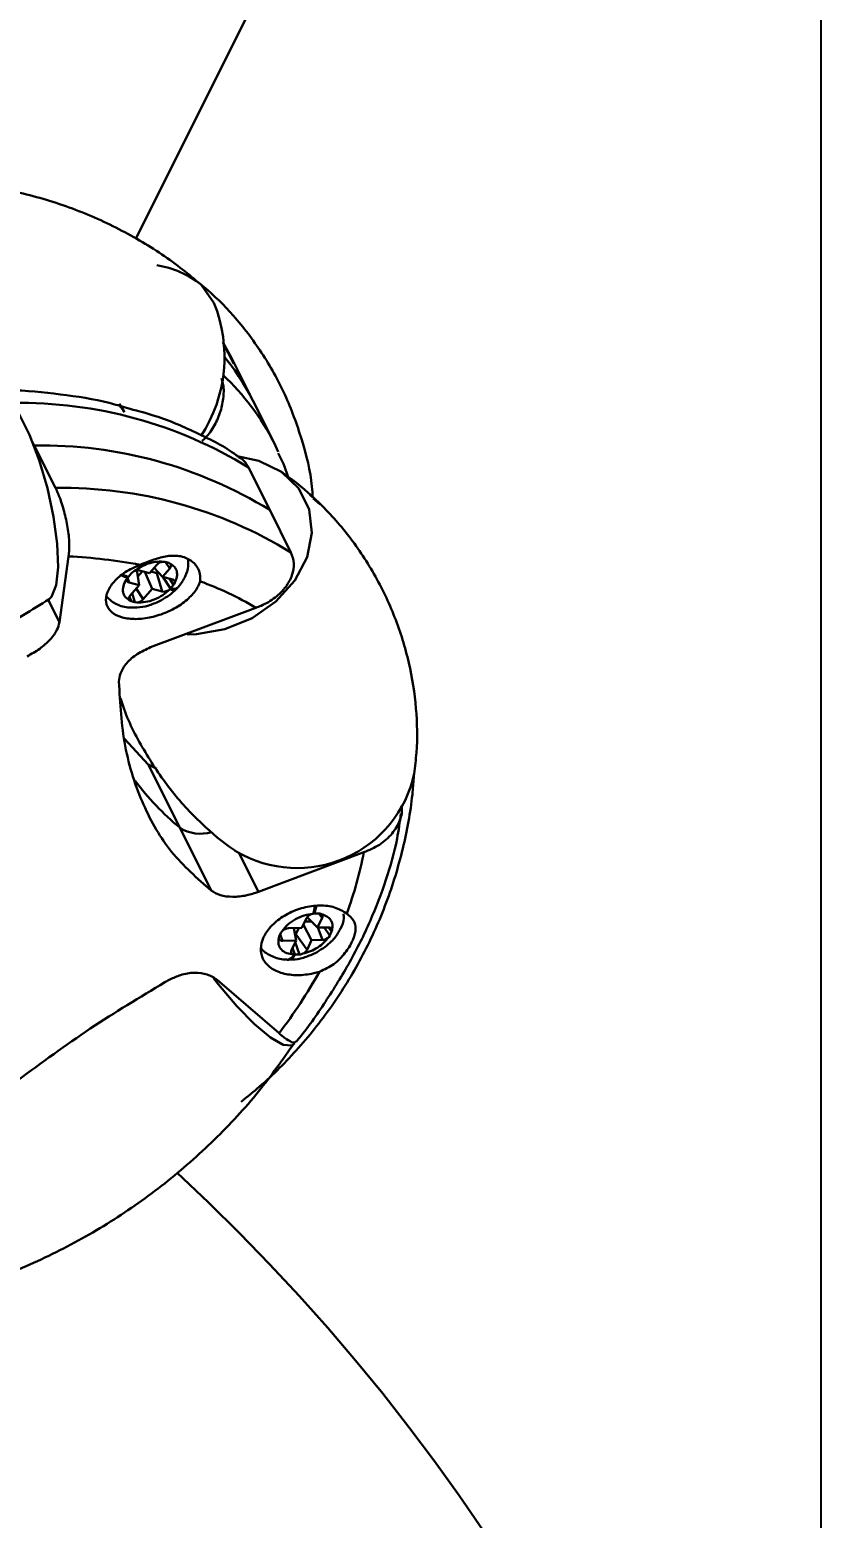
# Model space of a CAD drawing. Header units: millimetres. Extents: x 786 to 1380, y -734 to -314.
# Drawn here: x 1228.51 to 1246.28, y -481.01 to -447.57 of the extents above; entities that cross this region are included whole.
import ezdxf

# ---------------------------------------------------------------- set-up
doc = ezdxf.new("R2010")
doc.units = ezdxf.units.MM
doc.header["$PDSIZE"] = -1
doc.layers.add('粗实线层', color=7, linetype='Continuous', lineweight=15)
doc.dimstyles.new('ISO-25', dxfattribs={"dimtxt": 2.5, "dimasz": 2.5, "dimexe": 1.25, "dimexo": 0.625, "dimtad": 1, "dimtxsty": 'Standard', "dimcen": 2.5, "dimadec": 0, "dimazin": 0, "dimtfac": 1, "dimtmove": 0, "dimatfit": 3, "dimfxl": 1, "dimarcsym": 0})

# ---------------------------------------------------------------- blocks, each defined once
blk = doc.blocks.new('*D130')
at = {"color": 0, "lineweight": -2, "transparency": 16777216}
for p, q in [((1145.915, -458.612), (1145.915, -342.532)), ((1246.277, -506.307), (1246.277, -342.532)), ((1149.995, -344.532), (1242.197, -344.532))]:
    blk.add_line(p, q, dxfattribs=at)
at = {"color": 0, "transparency": 16777216}
for points in [[(1149.995, -343.852), (1149.995, -345.212), (1145.915, -344.532)], [(1242.197, -343.852), (1242.197, -345.212), (1246.277, -344.532)]]:
    blk.add_solid(points, dxfattribs=at)
at = {"layer": 'Defpoints', "color": 0, "transparency": 16777216}
for p in [(1246.277, -344.532), (1145.915, -458.612), (1246.277, -506.307)]:
    blk.add_point(p, dxfattribs=at)
at = {"color": 0, "transparency": 16777216, "insert": (1196.096, -340.966), "char_height": 3.5, "attachment_point": 5}
blk.add_mtext('200,72', dxfattribs=at)

msp = doc.modelspace()

# ---------------------------------------------------------------- linework, layer by layer
at = {"layer": '粗实线层', "color": 7, "linetype": 'Continuous', "lineweight": 30}
for p, q in [((1234.2942, -445.4542), (1230.8912, -452.2602)), ((1233.0868, -455.0788), (1232.8412, -454.6009)), ((1233.5139, -455.8997), (1233.0365, -454.9449)), ((1230.5126, -455.9795), (1230.5518, -456.0578)), ((1230.6363, -456.1657), (1230.5126, -455.9795)), ((1230.7603, -456.0895), (1230.678, -456.0662)), ((1233.9913, -456.8545), (1233.5139, -455.8997)), ((1228.6081, -456.9117), (1228.5695, -456.8345)), ((1228.6069, -456.9296), (1228.6081, -456.9117)), ((1228.6081, -456.9117), (1229.0855, -457.8665)), ((1234.0859, -457.0542), (1233.9913, -456.8545)), ((1233.8943, -458.3613), (1233.4169, -457.4065)), ((1234.8602, -458.0818), (1234.7983, -458.0232)), ((1234.8723, -458.1043), (1235.0302, -458.2367)), ((1234.3718, -459.3162), (1233.8943, -458.3613)), ((1229.1727, -460.8846), (1229.3789, -459.4044)), ((1230.9636, -460.0514), (1230.912, -459.7162)), ((1231.0357, -459.7358), (1230.9333, -459.8546)), ((1231.1973, -459.7801), (1230.9709, -459.718)), ((1231.2557, -460.1315), (1231.0879, -459.7501)), ((1231.3585, -459.5931), (1231.1973, -459.7801)), ((1231.3569, -459.7802), (1231.2277, -459.7448)), ((1231.4895, -459.8602), (1231.3011, -459.6597)), ((1231.4895, -459.8602), (1231.6507, -459.6732)), ((1231.5426, -459.5262), (1231.4984, -459.5226)), ((1231.6302, -459.5502), (1231.5426, -459.5262)), ((1231.6626, -459.5677), (1231.6302, -459.5502)), ((1230.7214, -459.8608), (1230.7167, -459.8663)), ((1230.7868, -459.7849), (1230.7214, -459.8608)), ((1230.7371, -459.9893), (1230.9636, -460.0514)), ((1230.9636, -460.0514), (1230.762, -460.2853)), ((1231.4822, -460.1936), (1231.3569, -459.7802)), ((1231.7159, -459.9223), (1231.4895, -459.8602)), ((1231.6709, -460.1212), (1231.7363, -460.0453)), ((1231.8195, -460.1138), (1231.827, -460.1056)), ((1230.75, -460.3909), (1230.7824, -460.4083)), ((1230.7824, -460.4083), (1230.87, -460.4323)), ((1230.87, -460.4323), (1230.9142, -460.4359)), ((1231.0541, -460.3655), (1231.2557, -460.1315)), ((1231.2557, -460.1315), (1231.4822, -460.1936)), ((1231.8015, -460.133), (1231.8141, -460.1194)), ((1233.581, -460.5567), (1231.2174, -461.4453)), ((1230.6353, -463.5041), (1231.1657, -464.0799)), ((1231.8739, -465.4962), (1231.1657, -464.0799)), ((1231.1657, -464.0799), (1231.359, -464.1784)), ((1232.5821, -466.9126), (1231.8739, -465.4962)), ((1233.6421, -466.9397), (1236.0057, -466.0511)), ((1234.896, -467.4291), (1234.8889, -467.4293)), ((1234.9939, -467.427), (1234.896, -467.4291)), ((1234.6178, -467.75), (1234.3159, -467.7566)), ((1234.4858, -468.0328), (1234.4387, -467.7539)), ((1234.5454, -467.7516), (1234.4796, -467.8924)), ((1234.7202, -467.5309), (1234.6178, -467.75)), ((1234.8359, -468.0251), (1234.6496, -467.682)), ((1234.8347, -467.6061), (1234.6835, -467.6094)), ((1234.9679, -467.7424), (1234.7362, -467.5053)), ((1234.9679, -467.7424), (1235.0703, -467.5233)), ((1235.2093, -467.7371), (1234.9679, -467.7424)), ((1235.2856, -467.8334), (1235.294, -467.7966)), ((1234.1075, -467.943), (1234.0991, -467.9799)), ((1234.1471, -467.8582), (1234.1075, -467.943)), ((1234.1734, -467.8209), (1234.1471, -467.8582)), ((1234.1839, -468.0393), (1234.4858, -468.0328)), ((1234.4858, -468.0328), (1234.3835, -468.2519)), ((1234.4796, -467.8924), (1234.7336, -468.2443)), ((1234.7336, -468.2443), (1234.8359, -468.0251)), ((1234.8359, -468.0251), (1235.0773, -468.0199)), ((1235.2198, -467.9556), (1235.246, -467.9182)), ((1235.246, -467.9182), (1235.2856, -467.8334)), ((1234.2861, -468.4643), (1234.3149, -468.465)), ((1234.3105, -468.4648), (1234.3147, -468.465)), ((1234.3146, -468.465), (1234.3257, -468.465)), ((1234.4669, -468.348), (1234.5648, -468.3458)), ((1234.1068, -470.1177), (1232.7181, -468.9185))]:
    msp.add_line(p, q, dxfattribs=at)
at = {"layer": '粗实线层', "color": 8, "linetype": 'Continuous', "lineweight": 30}
for p, q in [((1231.6507, -459.6732), (1231.5579, -459.5304)), ((1230.7047, -459.8822), (1230.7371, -459.9893)), ((1231.6662, -460.1267), (1231.4939, -459.8614)), ((1231.6436, -459.9025), (1231.7363, -460.0453)), ((1229.1727, -460.8846), (1228.9186, -460.3765)), ((1230.75, -460.3012), (1230.7824, -460.4083)), ((1230.87, -460.4323), (1230.809, -460.2308)), ((1230.8989, -460.1265), (1231.0541, -460.3655)), ((1233.6421, -466.9397), (1233.2118, -466.0791)), ((1235.0703, -467.5233), (1235.0012, -467.4275)), ((1235.0773, -468.0199), (1234.9787, -467.7422)), ((1235.246, -467.9182), (1235.1168, -467.7392)), ((1235.2856, -467.8334), (1235.2162, -467.7372)), ((1234.1315, -467.8918), (1234.1839, -468.0393)), ((1234.4675, -468.0719), (1234.5648, -468.3458)), ((1234.4598, -468.3482), (1234.4074, -468.2006))]:
    msp.add_line(p, q, dxfattribs=at)
at = {"layer": '粗实线层', "color": 7, "linetype": 'Continuous', "lineweight": 30, "flags": 128}
for points in [[(1232.6435, -453.7091), (1232.3596, -453.3074), (1232.2874, -453.2406)], [(1233.0365, -454.9449), (1232.8887, -454.6703), (1232.8775, -454.651)], [(1228.9333, -460.369), (1228.9946, -460.3095), (1229.0998, -460.0511), (1229.1444, -459.6438), (1229.125, -459.1178), (1229.043, -458.5121), (1228.9046, -457.8715), (1228.72, -457.2437), (1228.5028, -456.6752), (1228.2693, -456.2081), (1228.0366, -455.877), (1227.8221, -455.7066), (1227.7477, -455.6869)], [(1233.1667, -457.1539), (1233.6505, -457.2556), (1234.1597, -457.5069), (1234.5453, -457.8798), (1234.7789, -458.347), (1234.843, -458.8735), (1234.7329, -459.4205), (1234.4568, -459.9474), (1234.0352, -460.415), (1233.4992, -460.7888), (1232.8887, -461.0409), (1232.249, -461.1527), (1232.0393, -461.157)], [(1230.7052, -459.8815), (1230.6955, -459.8989), (1230.6898, -459.9163), (1230.688, -459.9329), (1230.6903, -459.9483), (1230.6967, -459.9621), (1230.7068, -459.9737), (1230.7204, -459.9829), (1230.7371, -459.9893)], [(1237.131, -464.3901), (1237.1335, -464.3395), (1237.1337, -464.3304)], [(1234.2679, -468.4537), (1234.276, -468.4572), (1234.2999, -468.4638)], [(1234.4505, -470.3468), (1234.3906, -470.3943), (1234.1965, -470.3745), (1233.9116, -470.2108), (1233.5568, -469.9153), (1233.1586, -469.5099), (1232.7465, -469.0246), (1232.6351, -468.8822)]]:
    msp.add_lwpolyline(points, dxfattribs=at)
at = {"layer": '粗实线层', "color": 7, "linetype": 'Continuous', "lineweight": 30}
for centre, radius, start, end in [((1231.016, -455.0019), 2.1671, 51.64787, 80.93014), ((1229.6193, -454.9253), 3.2595, 326.9249, 21.90759), ((1228.8207, -458.2505), 5.2491, 26.60622, 39.31888), ((1228.8233, -458.249), 5.246, 26.60429, 38.90743), ((1228.2902, -465.7383), 9.7827, 58.39529, 90.93452), ((1228.7676, -466.6932), 9.7828, 58.39536, 90.93445), ((1229.2451, -467.6479), 9.7827, 58.39524, 90.93458), ((1228.8704, -470.5866), 11.1937, 79.14872, 87.3962), ((1230.9358, -459.8922), 0.1777, 78.60104, 119.36142), ((1231.3697, -459.7135), 0.068, 259.12142, 301.99426), ((1231.5183, -459.7361), 0.2145, 95.32741, 138.16557), ((1231.6027, -459.6143), 0.0759, 309.15052, 37.94895), ((1230.83, -459.9643), 0.1499, 139.14096, 146.43891), ((1231.7054, -459.981), 0.0596, 352.73562, 79.83104), ((1229.9207, -466.6632), 7.1194, 59.06072, 70.21566), ((1230.8099, -460.3442), 0.0759, 129.14924, 217.95668), ((1230.8943, -460.2224), 0.2144, 275.32263, 318.16791), ((1231.5157, -460.0004), 0.1961, 260.14726, 314.10918), ((1231.5325, -460.0112), 0.1766, 312.6277, 319.18109), ((1235.5988, -460.9652), 5.8656, 216.35729, 230.57695), ((1234.508, -463.7119), 2.6942, 239.82436, 347.77986), ((1232.3378, -464.784), 0.85, 236.92337, 287.0387), ((1228.3546, -464.6568), 7.7771, 339.15593, 349.67235), ((1234.8949, -467.6303), 0.201, 97.35217, 150.37417), ((1234.8928, -467.5966), 0.1674, 91.34742, 98.12906), ((1235.0178, -467.4915), 0.0613, 328.82853, 54.16974), ((1234.3265, -467.97), 0.2136, 92.83762, 135.7615), ((1235.2234, -467.8072), 0.0715, 8.52886, 101.33197), ((1234.1698, -467.9693), 0.0715, 188.5289, 281.33222), ((1234.4283, -467.8667), 0.0574, 309.9756, 333.42583), ((1235.0667, -467.8065), 0.2137, 272.83943, 315.75668), ((1234.4393, -468.2833), 0.0641, 150.60968, 271.70148), ((1234.4565, -468.2093), 0.1389, 263.6916, 271.37526), ((1234.5698, -468.1555), 0.1863, 292.07427, 331.5394), ((1224.4253, -462.8036), 12.1337, 322.92965, 330.74487), ((1201.2771, -506.3068), 45, 131.51202, 330.23211), ((1201.2771, -506.3068), 45, 330.23211, 47.28032)]:
    msp.add_arc(centre, radius, start, end, dxfattribs=at)
at = {"layer": '粗实线层', "color": 8, "linetype": 'Continuous', "lineweight": 30}
for centre, radius, start, end in [((1229.2032, -459.2646), 5.3604, 26.71796, 47.19042), ((1230.8243, -459.3282), 0.5659, 243.05506, 257.85015), ((1230.8569, -459.311), 0.5727, 241.87901, 255.82894), ((1231.7206, -460.0255), 0.1345, 239.38659, 307.02311), ((1231.7322, -460.0002), 0.1427, 242.4519, 308.79542), ((1234.292, -467.2285), 0.6117, 340.67907, 356.60865), ((1234.3301, -467.2107), 0.6001, 338.64074, 355.16802), ((1234.2687, -468.2797), 0.1853, 275.17029, 338.58008), ((1234.294, -468.2907), 0.1755, 276.79556, 340.87793)]:
    msp.add_arc(centre, radius, start, end, dxfattribs=at)
at = {"layer": '粗实线层', "color": 7, "linetype": 'Continuous', "lineweight": 30}
for points, knots in [([(1232.289, -453.248), (1232.1568, -453.1365), (1231.7312, -452.7777), (1230.9157, -452.246), (1229.8299, -451.7067), (1228.6634, -451.3062), (1227.4532, -451.0554), (1226.2367, -450.9656), (1225.2636, -451.0089), (1224.7163, -451.1005), (1224.5514, -451.1281)], [0, 0, 0, 0, 0.06446, 0.2074614, 0.3528946, 0.4997318, 0.6468259, 0.7931463, 0.9376776, 1, 1, 1, 1]), ([(1234.8602, -458.0818), (1234.8553, -457.9989), (1234.83, -457.5631), (1234.6304, -456.7744), (1234.2583, -455.7577), (1233.7345, -454.8139), (1233.1127, -454.0022), (1232.6302, -453.5228), (1232.3768, -453.3167), (1232.357, -453.3005)], [0, 0, 0, 0, 0.0449857, 0.2363881, 0.4292081, 0.6217234, 0.8120169, 0.9852701, 1, 1, 1, 1]), ([(1232.8095, -455.4), (1232.823, -455.4384), (1232.8663, -455.5609), (1232.8631, -455.8237), (1232.8008, -456.1506), (1232.6622, -456.4727), (1232.5068, -456.69), (1232.4031, -456.787), (1232.3767, -456.8117)], [0, 0, 0, 0, 0.0888933, 0.2836424, 0.4835017, 0.6958105, 0.9225077, 1, 1, 1, 1]), ([(1230.678, -456.0662), (1230.5506, -456.0282), (1230.0814, -455.8882), (1229.1963, -455.7578), (1228.3834, -455.667), (1227.9272, -455.6714), (1227.8724, -455.6719)], [0, 0, 0, 0, 0.1487097, 0.5477606, 0.9456262, 1, 1, 1, 1]), ([(1233.1964, -457.1681), (1233.1792, -457.155), (1232.9071, -456.9472), (1232.2848, -456.6345), (1231.4907, -456.2826), (1230.9515, -456.1401), (1230.7603, -456.0895)], [0, 0, 0, 0, 0.0257755, 0.4064556, 0.7895033, 1, 1, 1, 1]), ([(1234.3044, -457.6187), (1234.3008, -457.6046), (1234.2529, -457.4164), (1234.1644, -457.2443), (1234.0825, -457.0851)], [0, 0, 0, 0, 0.0744508, 1, 1, 1, 1]), ([(1233.4169, -457.4065), (1233.3738, -457.3311), (1233.3193, -457.2358), (1233.2153, -457.1837), (1233.1935, -457.1728)], [0, 0, 0, 0, 0.79057091, 1, 1, 1, 1]), ([(1237.1347, -464.2891), (1237.1555, -464.1294), (1237.2176, -463.6535), (1237.2005, -462.81), (1237.0416, -461.7823), (1236.7234, -460.7581), (1236.2564, -459.781), (1235.6569, -458.8884), (1234.9678, -458.1362), (1234.4423, -457.6983), (1234.1677, -457.5133), (1234.1419, -457.4959)], [0, 0, 0, 0, 0.064988, 0.1937854, 0.3259889, 0.4605993, 0.5962263, 0.7316554, 0.8655314, 0.9873869, 1, 1, 1, 1]), ([(1229.3789, -459.4044), (1229.3875, -459.3229), (1229.4048, -459.1598), (1229.3712, -458.8118), (1229.2975, -458.4461), (1229.1965, -458.1112), (1229.1204, -457.9435), (1229.0855, -457.8665)], [0, 0, 0, 0, 0.2157742, 0.4317604, 0.6405162, 0.8349264, 1, 1, 1, 1]), ([(1230.9777, -459.593), (1231.0829, -459.5517), (1231.2929, -459.4692), (1231.6061, -459.3843), (1231.818, -459.3839), (1232.0145, -459.4303), (1232.1851, -459.5228), (1232.3406, -459.7362), (1232.3339, -459.8878), (1232.3305, -459.964)], [0, 0, 0, 0, 0.1529753, 0.305232, 0.4722702, 0.5001634, 0.6662185, 0.832095, 1, 1, 1, 1]), ([(1234.3718, -459.3162), (1234.3999, -459.3964), (1234.4561, -459.5568), (1234.4073, -459.8307), (1234.2642, -460.0979), (1234.0233, -460.3395), (1233.7769, -460.4862), (1233.6208, -460.5424), (1233.581, -460.5567)], [0, 0, 0, 0, 0.17624367, 0.35232154, 0.53301941, 0.72497433, 0.92993707, 1, 1, 1, 1]), ([(1230.9777, -459.593), (1230.8645, -459.6448), (1230.6382, -459.7483), (1230.3844, -459.9696), (1230.2323, -460.2068), (1230.2014, -460.4358), (1230.2922, -460.6271), (1230.4482, -460.7296), (1230.6459, -460.795), (1230.884, -460.8235), (1231.2362, -460.7812), (1231.5931, -460.6645), (1231.9158, -460.4867), (1232.1675, -460.2696), (1232.2918, -460.0884), (1232.3224, -459.9899), (1232.3305, -459.964)], [0, 0, 0, 0, 0.0798715, 0.159749, 0.2394303, 0.3187125, 0.3975678, 0.4759723, 0.4999748, 0.5779758, 0.6559678, 0.7342073, 0.8128926, 0.8920073, 0.9715331, 1, 1, 1, 1]), ([(1230.8486, -459.7373), (1230.8349, -459.7453), (1230.8112, -459.759), (1230.794, -459.7772), (1230.7868, -459.7849)], [0, 0, 0, 0, 0.5792454, 1, 1, 1, 1]), ([(1231.4984, -459.5226), (1231.4459, -459.5212), (1231.3409, -459.5184), (1231.167, -459.5608), (1230.9959, -459.6325), (1230.8977, -459.7024), (1230.8486, -459.7373)], [0, 0, 0, 0, 0.2500008, 0.5000016, 0.7500013, 1, 1, 1, 1]), ([(1231.7645, -459.9885), (1231.7829, -459.9451), (1231.8197, -459.8584), (1231.8139, -459.7383), (1231.7656, -459.635), (1231.6969, -459.5901), (1231.6626, -459.5677)], [0, 0, 0, 0, 0.2499991, 0.5000006, 0.7499982, 1, 1, 1, 1]), ([(1231.8249, -460.1044), (1231.8379, -460.0908), (1231.9095, -460.0159), (1232.0022, -459.8576), (1232.0768, -459.656), (1232.0653, -459.5267), (1232.061, -459.4781)], [0, 0, 0, 0, 0.0779551, 0.4286888, 0.785174, 1, 1, 1, 1]), ([(1230.7052, -459.8815), (1230.6725, -459.9321), (1230.6071, -460.0334), (1230.5895, -460.1815), (1230.6314, -460.31), (1230.7105, -460.3639), (1230.75, -460.3909)], [0, 0, 0, 0, 0.2500019, 0.5000011, 0.7500026, 1, 1, 1, 1]), ([(1231.7363, -460.0453), (1231.7446, -460.0342), (1231.7588, -460.0151), (1231.7628, -459.9964), (1231.7645, -459.9885)], [0, 0, 0, 0, 0.5802336, 1, 1, 1, 1]), ([(1220.0672, -462.6058), (1220.268, -462.6235), (1220.9572, -462.6841), (1222.1467, -462.6705), (1223.6167, -462.5063), (1225.0592, -462.1822), (1226.45, -461.706), (1227.7577, -461.1069), (1228.556, -460.6052), (1228.9436, -460.3616)], [0, 0, 0, 0, 0.06503258, 0.22311243, 0.38145934, 0.53927524, 0.69636648, 0.85255726, 1, 1, 1, 1]), ([(1230.2374, -460.3155), (1230.2967, -460.3698), (1230.4283, -460.4904), (1230.6749, -460.554), (1230.9252, -460.5596), (1231.1706, -460.5188), (1231.3353, -460.4476), (1231.4218, -460.4102)], [0, 0, 0, 0, 0.19705031, 0.43760632, 0.60336253, 0.79176505, 1, 1, 1, 1]), ([(1230.9142, -460.4359), (1230.9762, -460.4368), (1231.1002, -460.4386), (1231.3054, -460.3779), (1231.501, -460.2786), (1231.6018, -460.187), (1231.6522, -460.1412)], [0, 0, 0, 0, 0.24999941, 0.49999857, 0.74999861, 1, 1, 1, 1]), ([(1231.4218, -460.4102), (1231.5436, -460.3404), (1231.6831, -460.2605), (1231.7842, -460.1486), (1231.7971, -460.1343)], [0, 0, 0, 0, 0.8728258, 1, 1, 1, 1]), ([(1231.6662, -460.1267), (1231.667, -460.1258), (1231.6686, -460.124), (1231.6701, -460.1221), (1231.6709, -460.1212)], [0, 0, 0, 0, 0.5001371, 1, 1, 1, 1]), ([(1228.4462, -461.6499), (1228.5441, -461.5952), (1228.7401, -461.4858), (1228.974, -461.2735), (1229.128, -461.0667), (1229.1588, -460.9414), (1229.1727, -460.8846)], [0, 0, 0, 0, 0.2614815, 0.5230069, 0.784024, 1, 1, 1, 1]), ([(1231.2174, -461.4453), (1231.1147, -461.4926), (1230.9093, -461.587), (1230.6744, -461.7951), (1230.5346, -462.0147), (1230.517, -462.1543), (1230.5092, -462.2156)], [0, 0, 0, 0, 0.2650185, 0.53009364, 0.7933666, 1, 1, 1, 1]), ([(1230.5092, -462.2156), (1230.5372, -462.7061), (1230.5936, -463.6972), (1231.0287, -465.0116), (1231.6465, -466.0885), (1232.2678, -466.6358), (1232.5821, -466.9126)], [0, 0, 0, 0, 0.2473952, 0.4999986, 0.7471038, 1, 1, 1, 1]), ([(1230.5458, -462.5891), (1230.5639, -462.6496), (1230.6852, -463.0545), (1231.0541, -463.7565), (1231.6427, -464.6521), (1232.3347, -465.4034), (1232.8581, -465.8404), (1233.1312, -466.0245), (1233.1554, -466.0408)], [0, 0, 0, 0, 0.0423473, 0.2834719, 0.5242446, 0.7622555, 0.9788967, 1, 1, 1, 1]), ([(1233.2515, -471.6538), (1233.3912, -471.5423), (1233.8477, -471.1782), (1234.5638, -470.4556), (1235.3487, -469.4609), (1236.0116, -468.3615), (1236.5361, -467.1897), (1236.9051, -465.9767), (1237.0783, -465.0317), (1237.1192, -464.5038), (1237.1287, -464.3808)], [0, 0, 0, 0, 0.06471204, 0.21131942, 0.35995554, 0.50962206, 0.65932402, 0.80816395, 0.95527598, 1, 1, 1, 1]), ([(1236.0057, -466.0511), (1236.1268, -466.0005), (1236.3691, -465.8993), (1236.6575, -465.6386), (1236.8256, -465.3428), (1236.8812, -465.1162), (1236.8513, -465.0142), (1236.8476, -465.0017)], [0, 0, 0, 0, 0.2502413, 0.5007306, 0.742831, 0.9682965, 1, 1, 1, 1]), ([(1234.4955, -470.3004), (1234.5009, -470.294), (1234.7449, -470.0047), (1235.1546, -469.4079), (1235.7107, -468.513), (1236.1661, -467.5967), (1236.5195, -466.6714), (1236.7501, -465.8618), (1236.8142, -465.3678), (1236.8386, -465.1798)], [0, 0, 0, 0, 0.003977, 0.1783876, 0.3545966, 0.5321569, 0.710683, 0.8898957, 1, 1, 1, 1]), ([(1232.5821, -466.9126), (1232.6454, -466.9507), (1232.772, -467.027), (1233.0584, -467.0598), (1233.3611, -467.0336), (1233.5545, -466.969), (1233.6421, -466.9397)], [0, 0, 0, 0, 0.2614834, 0.523007, 0.7840243, 1, 1, 1, 1]), ([(1235.6227, -467.4241), (1235.5374, -467.3734), (1235.3668, -467.272), (1235.0191, -467.2323), (1234.651, -467.2821), (1234.2955, -467.4199), (1233.9953, -467.6254), (1233.8314, -467.8185), (1233.7246, -468.0177), (1233.6746, -468.2221), (1233.732, -468.4649), (1233.9043, -468.6587), (1234.1742, -468.7829), (1234.5126, -468.8242), (1234.805, -468.7918), (1234.9683, -468.7455), (1235.0114, -468.7333)], [0, 0, 0, 0, 0.0798715, 0.159749, 0.23943, 0.3187129, 0.3975673, 0.4759721, 0.4999744, 0.577976, 0.6559679, 0.7342074, 0.8128922, 0.8920072, 0.9715334, 1, 1, 1, 1]), ([(1234.8692, -467.4309), (1234.803, -467.4408), (1234.6705, -467.4606), (1234.4707, -467.5502), (1234.2927, -467.6724), (1234.2132, -467.7714), (1234.1734, -467.8209)], [0, 0, 0, 0, 0.2500004, 0.5000005, 0.750001, 1, 1, 1, 1]), ([(1234.9121, -468.3192), (1235.0311, -468.2475), (1235.1967, -468.1477), (1235.3792, -467.9493), (1235.4931, -467.7675), (1235.564, -467.5797), (1235.5553, -467.4657), (1235.5527, -467.4323)], [0, 0, 0, 0, 0.3384723, 0.4709511, 0.6879385, 0.9084805, 1, 1, 1, 1]), ([(1235.0537, -467.4418), (1235.0439, -467.4367), (1235.027, -467.4279), (1235.0037, -467.4272), (1234.9939, -467.427)], [0, 0, 0, 0, 0.5792487, 1, 1, 1, 1]), ([(1235.6227, -467.4241), (1235.6806, -467.4766), (1235.7961, -467.5812), (1235.838, -467.7674), (1235.8, -467.9327), (1235.7185, -468.1178), (1235.5963, -468.3141), (1235.3496, -468.5811), (1235.1246, -468.6824), (1235.0114, -468.7333)], [0, 0, 0, 0, 0.1529757, 0.3052317, 0.4722701, 0.5002383, 0.6662975, 0.8321751, 1, 1, 1, 1]), ([(1235.294, -467.7967), (1235.3001, -467.7549), (1235.3122, -467.6714), (1235.2683, -467.566), (1235.1846, -467.483), (1235.0973, -467.4556), (1235.0537, -467.4418)], [0, 0, 0, 0, 0.2500002, 0.4999976, 0.75, 1, 1, 1, 1]), ([(1234.0992, -467.9798), (1234.093, -468.0286), (1234.0807, -468.1262), (1234.1471, -468.2431), (1234.2665, -468.3258), (1234.383, -468.3402), (1234.4412, -468.3474)], [0, 0, 0, 0, 0.25000316, 0.50000193, 0.75000049, 1, 1, 1, 1]), ([(1234.6398, -468.3281), (1234.6973, -468.3122), (1234.8122, -468.2803), (1234.9759, -468.192), (1235.1201, -468.0825), (1235.1866, -467.9979), (1235.2198, -467.9556)], [0, 0, 0, 0, 0.2500004, 0.5000018, 0.7500012, 1, 1, 1, 1]), ([(1233.6992, -468.2012), (1233.6995, -468.2017), (1233.7485, -468.2795), (1233.9178, -468.3851), (1234.1244, -468.4595), (1234.2562, -468.4593), (1234.2858, -468.4592)], [0, 0, 0, 0, 0.0029582, 0.4229174, 0.8701223, 1, 1, 1, 1]), ([(1234.327, -468.4602), (1234.3536, -468.4613), (1234.4594, -468.466), (1234.6612, -468.4259), (1234.8257, -468.3559), (1234.9121, -468.3192)], [0, 0, 0, 0, 0.1377792, 0.547322, 1, 1, 1, 1]), ([(1234.4598, -468.3482), (1234.461, -468.3482), (1234.4633, -468.3481), (1234.4657, -468.3481), (1234.4669, -468.348)], [0, 0, 0, 0, 0.5001923, 1, 1, 1, 1]), ([(1234.5648, -468.3458), (1234.5792, -468.3446), (1234.6039, -468.3423), (1234.6292, -468.3323), (1234.6398, -468.3281)], [0, 0, 0, 0, 0.5802535, 1, 1, 1, 1]), ([(1232.7181, -468.9185), (1232.6477, -468.8723), (1232.507, -468.7799), (1232.2096, -468.7441), (1231.9119, -468.7891), (1231.7298, -468.8725), (1231.6497, -468.9092)], [0, 0, 0, 0, 0.2650187, 0.530095, 0.7933656, 1, 1, 1, 1]), ([(1231.6497, -468.9092), (1231.0837, -469.2459), (1229.9411, -469.9255), (1228.2753, -471.1415), (1226.5929, -472.4031), (1225.6037, -473.3262), (1225.1026, -473.7939)], [0, 0, 0, 0, 0.2320377, 0.4683439, 0.7306463, 1, 1, 1, 1]), ([(1234.4865, -470.2929), (1234.4804, -470.3045), (1234.461, -470.3414), (1234.3553, -470.3069), (1234.2226, -470.2193), (1234.1303, -470.1383), (1234.1068, -470.1177)], [0, 0, 0, 0, 0.1591931, 0.5048126, 0.8738528, 1, 1, 1, 1]), ([(1227.0618, -475.849), (1227.2561, -475.7869), (1227.9231, -475.5738), (1229.0272, -475.0973), (1230.3337, -474.3724), (1231.5523, -473.5113), (1232.6635, -472.529), (1233.6462, -471.4758), (1234.1872, -470.7059), (1234.4465, -470.3368)], [0, 0, 0, 0, 0.0653166, 0.2241702, 0.3831614, 0.5415095, 0.6990853, 0.8557717, 1, 1, 1, 1])]:
    msp.add_open_spline(points, degree=3, knots=knots, dxfattribs=at)
at = {"layer": '粗实线层', "color": 8, "linetype": 'Continuous', "lineweight": 30}
for points, knots in [([(1230.5935, -459.8093), (1230.5962, -459.8109), (1230.6402, -459.8372), (1230.6821, -459.8494), (1230.7214, -459.8608)], [0, 0, 0, 0, 0.0620686, 1, 1, 1, 1]), ([(1231.6709, -460.1212), (1231.7048, -460.1283), (1231.7568, -460.1391), (1231.8041, -460.1261), (1231.8189, -460.1115), (1231.8255, -460.105)], [0, 0, 0, 0, 0.5075756, 0.7812352, 1, 1, 1, 1]), ([(1234.9366, -467.258), (1234.935, -467.274), (1234.9288, -467.3384), (1234.91, -467.3902), (1234.896, -467.4291)], [0, 0, 0, 0, 0.2489127, 1, 1, 1, 1]), ([(1234.4669, -468.348), (1234.4472, -468.3794), (1234.4169, -468.4276), (1234.3734, -468.4566), (1234.3534, -468.4596), (1234.3468, -468.4606)], [0, 0, 0, 0, 0.5540288, 0.8527403, 1, 1, 1, 1])]:
    msp.add_open_spline(points, degree=3, knots=knots, dxfattribs=at)

# ---------------------------------------------------------------- dimensions: what is measured, and where the dimension line sits
dim = msp.add_linear_dim(base=(1246.2771, -344.5321), p1=(1145.9154, -458.6119), p2=(1246.2771, -506.3068), dimstyle='ISO-25', override={"dimtxt": 3.5, "dimasz": 4.08, "dimexe": 2, "dimexo": 0, "dimgap": 1.524, "dimtih": 1, "dimtoh": 1, "dimlfac": 2, "dimzin": 0, "dimadec": 2, "dimtzin": 0})
dim.commit()
dim.dimension.update_dxf_attribs({"geometry": '*D130', "text_midpoint": (1196.0962, -340.9664)})

doc.saveas('drawing.dxf')
